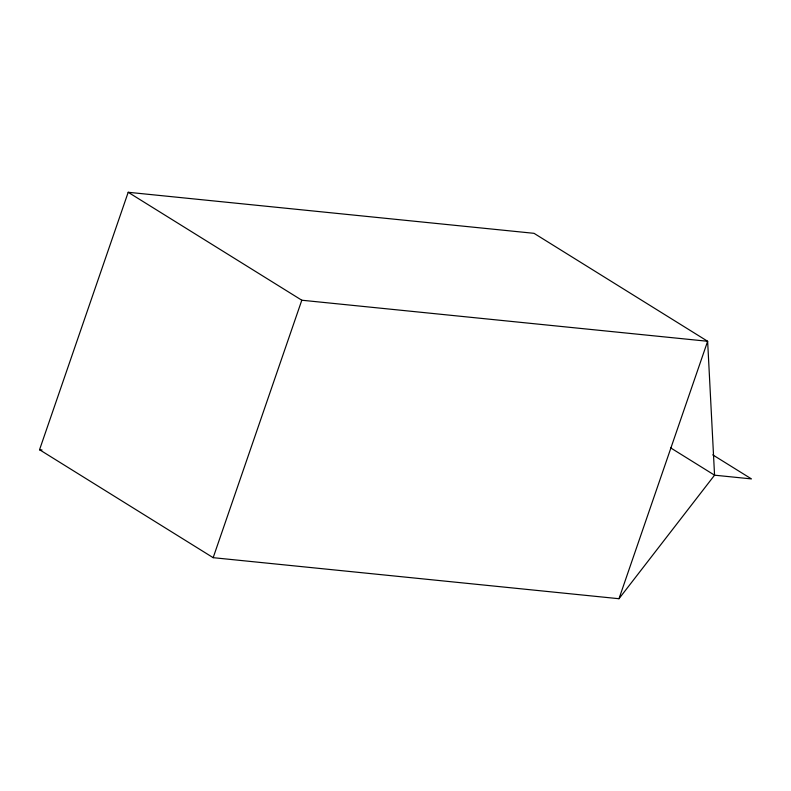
<?xml version="1.0" encoding="UTF-8"?>
<svg xmlns="http://www.w3.org/2000/svg" width="791" height="791" viewBox="0 0 791 791"><rect width="100%" height="100%" fill="white"/><g stroke="black" fill="none" stroke-linecap="round" stroke-linejoin="round"><path stroke-width="1.19" d="M39.55 449.723L128.201 192.282L534.024 233.325L707.638 341.277L714.56 475.183L618.987 598.718L213.165 557.675L39.55 449.723L42.002 449.98M213.165 557.675L301.806 300.224L707.638 341.277L618.987 598.718M712.75 454.855L751.45 478.911L714.56 475.183L670.63 447.864M128.201 192.282L301.806 300.224"/></g></svg>
